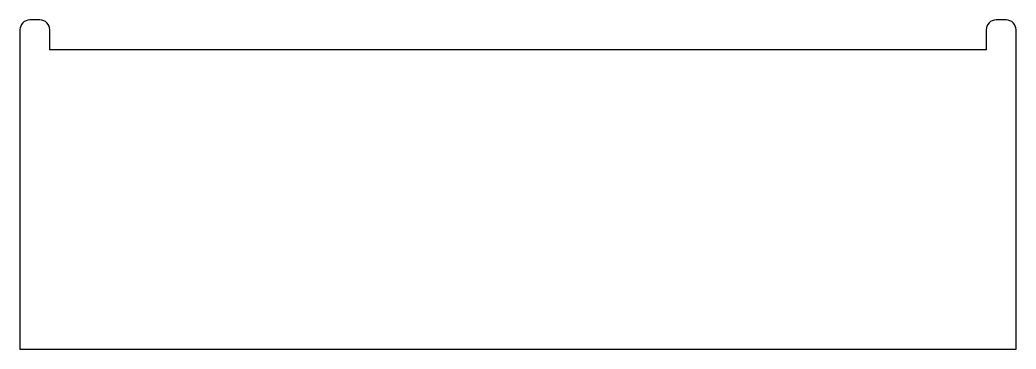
# Model space of a CAD drawing. Header units: millimetres. Extents: x -500 to 500, y 5 to 335.
import ezdxf

# ---------------------------------------------------------------- set-up
doc = ezdxf.new("R2010")
doc.units = ezdxf.units.MM
doc.layers.get('0').update_dxf_attribs({"linetype": 'CONTINUOUS'})

msp = doc.modelspace()

# ---------------------------------------------------------------- linework, layer by layer
msp.add_lwpolyline([(-470, 325.2, 0.41421), (-480, 335.2), (-490, 335.2, 0.41421), (-500, 325.2), (-500, 5.2), (500, 5.2), (500, 325.2, 0.41421), (490, 335.2), (480, 335.2, 0.41421), (470, 325.2), (470, 305.2), (-470, 305.2)], format="xyb", close=True)
msp.add_lwpolyline([(-470, 325.2, 0.41421), (-480, 335.2), (-490, 335.2, 0.41421), (-500, 325.2), (-500, 5.2), (500, 5.2), (500, 325.2, 0.41421), (490, 335.2), (480, 335.2, 0.41421), (470, 325.2), (470, 305.2), (-470, 305.2)], format="xyb", close=True)

doc.saveas('drawing.dxf')
